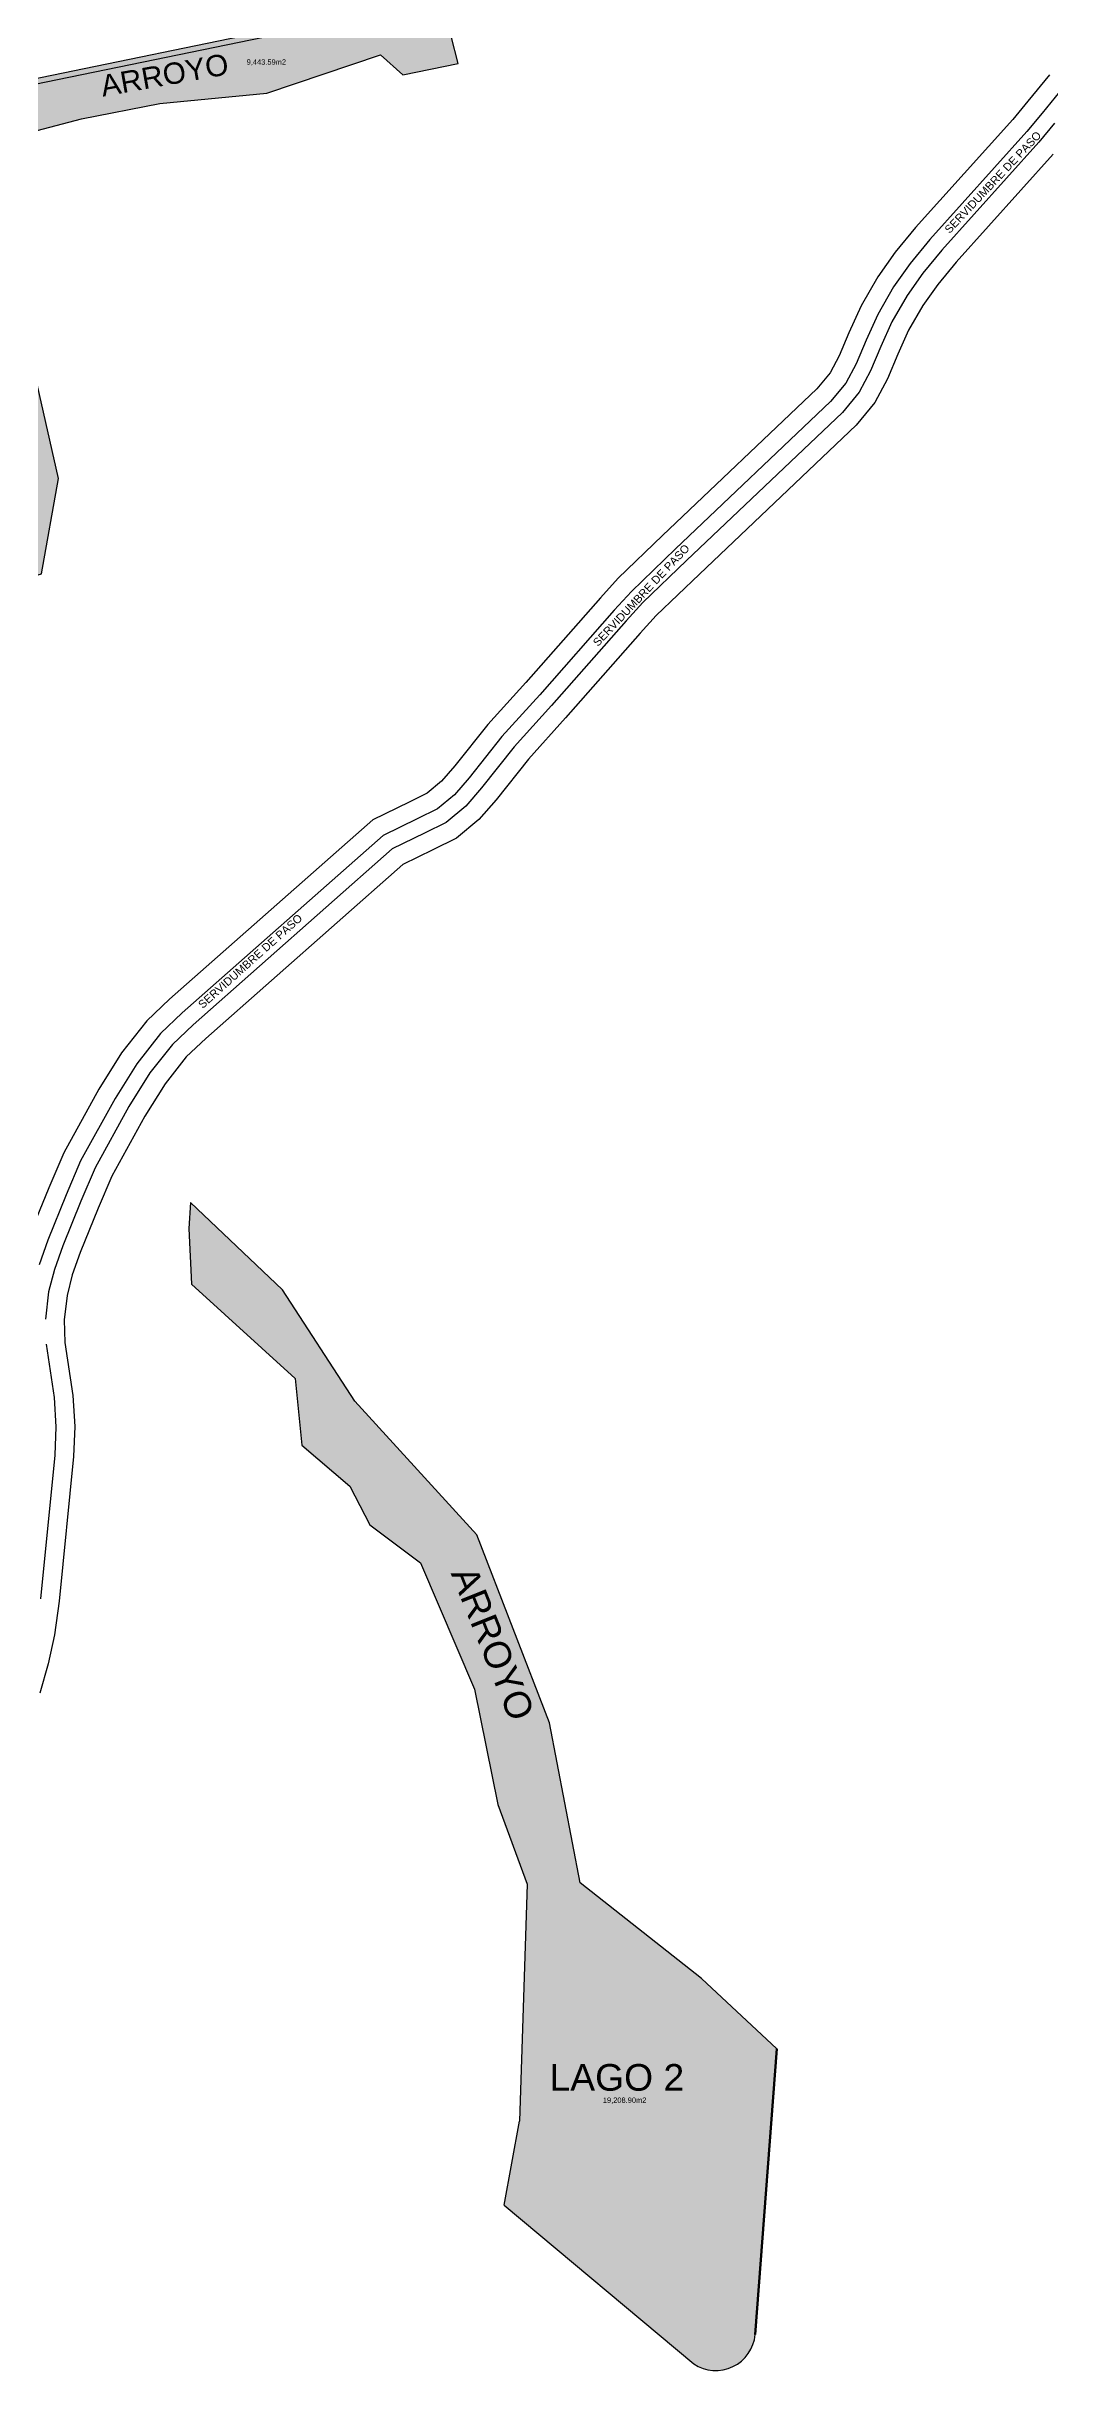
# Model space of a CAD drawing. Header units: metres. Extents: x 500111 to 502674, y 2669847 to 2673197.
# Drawn here: x 501399 to 501775, y 2671827 to 2672698 of the extents above; entities that cross this region are included whole.
import ezdxf
from ezdxf.enums import TextEntityAlignment as Align

# ---------------------------------------------------------------- set-up
doc = ezdxf.new("R2010")
doc.units = ezdxf.units.M
doc.layers.add('CVL_CUADCON_TIT', color=1, linetype='Continuous')
doc.layers.add('CVL_CURV_TX', color=2, linetype='Continuous')
doc.styles.add('ARIAL', font='arial.ttf')

msp = doc.modelspace()

# ---------------------------------------------------------------- hatches: boundary and pattern name
at = {"layer": 'CVL_CURV_TX'}
h = msp.add_hatch(dxfattribs=at)
h.set_pattern_fill('SWAMP', color=5, scale=0.05)
h.set_pattern_definition([(0, (87.9902, -208.2334), (0.635, 1.0998522618), [0.15875, -1.11125]), (90, (88.0696, -208.2334), (-0.635, 1.09985226181), [0.079375, -2.1203295236]), (90, (88.0895, -208.2334), (-0.635, 1.09985226181), [0.0635, -2.1362045236]), (90, (88.0498, -208.2334), (-0.635, 1.09985226181), [0.0635, -2.1362045236]), (60, (88.1093, -208.2334), (-0.63499999914, 1.0998522623), [0.0508, -1.2192]), (120, (88.0299, -208.2334), (-1.26999999914, 5e-10), [0.0508, -1.2192])])
h.paths.add_polyline_path([(501441.5, 2672676.58), (501481.53, 2672680.48), (501524.19, 2672694.92), (501532.54, 2672687.36), (501553.27, 2672691.6), (501550.66, 2672701.82), (501553.86, 2672705.51), (501566.23, 2672702.12), (501588.4, 2672725.83), (501292.36, 2672664.7), (501310.15, 2672659.62), (501333.41, 2672648.15), (501364.47, 2672611.48), (501366.49, 2672592.19), (501382.29, 2672502.16), (501388.63, 2672497.78), (501397.1, 2672500.27), (501403.44, 2672535.98), (501395.42, 2672571.4), (501384.92, 2672593.83), (501384.61, 2672618.42), (501362.87, 2672652.18), (501366.73, 2672654.9), (501388.23, 2672650.43), (501389.63, 2672655.05), (501383.57, 2672663.44), (501412.06, 2672670.88)])
h.paths.add_polyline_path([(501473.39, 2672690.21), (501489.35, 2672690.21), (501489.35, 2672693.82), (501473.39, 2672693.82)], flags=24)
h.paths.add_polyline_path([(501375.19, 2672577.9), (501387.36, 2672526.74), (501399.44, 2672529.61), (501387.27, 2672580.78)], flags=24)
h.paths.add_polyline_path([(501418.39, 2672676.62), (501470.16, 2672685.86), (501467.98, 2672698.08), (501416.21, 2672688.84)], flags=24)
h = msp.add_hatch(dxfattribs=at)
h.set_pattern_fill('SWAMP', color=5, scale=0.05)
h.set_pattern_definition([(0, (-411.327, 69.6181), (0.635, 1.0998522618), [0.15875, -1.11125]), (90, (-411.2476, 69.6181), (-0.635, 1.09985226181), [0.079375, -2.1203295236]), (90, (-411.22776, 69.6181), (-0.635, 1.09985226181), [0.0635, -2.1362045236]), (90, (-411.26744, 69.6181), (-0.635, 1.09985226181), [0.0635, -2.1362045236]), (60, (-411.2079, 69.6181), (-0.63499999914, 1.0998522623), [0.0508, -1.2192]), (120, (-411.2873, 69.6181), (-1.26999999914, 5e-10), [0.0508, -1.2192])])
h.paths.add_polyline_path([(501644.4, 2671973.75), (501598.95, 2672009.52), (501587.46, 2672069.55), (501560.19, 2672140.04), (501514.58, 2672190.15), (501487.45, 2672231.88), (501452.9, 2672264.66), (501452.37, 2672254.85), (501453.31, 2672233.96), (501492.23, 2672198.63), (501494.7, 2672173.65), (501512.6, 2672158.25), (501520.15, 2672143.73), (501539.13, 2672129.56), (501559.32, 2672082.16), (501568.14, 2672038.93), (501579.1, 2672009.01), (501576.21, 2671920.14), (501570.49, 2671888.71), (501641.57, 2671829.22, 0.579161), (501664.59, 2671840.63), (501672.66, 2671947.34)])
h.paths.add_polyline_path([(501606.87, 2671926.09), (501624.38, 2671926.09), (501624.38, 2671929.7), (501606.87, 2671929.7)], flags=24)
h.paths.add_polyline_path([(501584.89, 2671928.86), (501640.54, 2671928.86), (501640.54, 2671944.38), (501584.89, 2671944.38)], flags=24)
h.paths.add_polyline_path([(501546.88, 2672126.99), (501571.3, 2672065.95), (501585.71, 2672071.72), (501561.29, 2672132.75)], flags=24)

# ---------------------------------------------------------------- linework, layer by layer
at = {"color": 1}
msp.add_line((501618.84, 2672730.11), (501105.63, 2672624.14), dxfattribs=at)
at = {"color": 6}
for p, q in [((501774.86, 2672687.39), (501766.68, 2672677.48)), ((501766.68, 2672677.48), (501761.07, 2672670.68)), ((501761.07, 2672670.68), (501724.66, 2672630.17)), ((501724.66, 2672630.17), (501717.08, 2672620.95)), ((501717.08, 2672620.95), (501710.52, 2672611.68)), ((501710.52, 2672611.68), (501704.23, 2672600.73)), ((501704.23, 2672600.73), (501699.72, 2672590.7)), ((501699.72, 2672590.7), (501696.08, 2672582.06)), ((501692.68, 2672575.69), (501687.71, 2672569.69)), ((501696.08, 2672582.06), (501692.68, 2672575.69)), ((501687.71, 2672569.69), (501629.82, 2672514.67)), ((501629.82, 2672514.67), (501613.16, 2672498.61)), ((501613.16, 2672498.61), (501606.54, 2672491.36)), ((501606.54, 2672491.36), (501578.58, 2672459.57)), ((501578.58, 2672459.57), (501564.31, 2672443.78)), ((501564.31, 2672443.78), (501552.03, 2672428.31)), ((501552.03, 2672428.31), (501547.02, 2672422.51)), ((501547.02, 2672422.51), (501541.67, 2672418.11)), ((501534.85, 2672414.73), (501521.27, 2672408.05)), ((501541.67, 2672418.11), (501534.85, 2672414.73)), ((501521.27, 2672408.05), (501445.11, 2672340.84)), ((501445.11, 2672340.84), (501436.55, 2672332.66)), ((501436.55, 2672332.66), (501427.06, 2672320.66)), ((501427.06, 2672320.66), (501418.62, 2672307.16)), ((501418.62, 2672307.16), (501405.45, 2672283.25)), ((501405.45, 2672283.25), (501399.87, 2672270.12)), ((501399.87, 2672270.12), (501392.9, 2672252.93))]:
    msp.add_line(p, q, dxfattribs=at)
at = {"color": 5, "lineweight": 50}
msp.add_line((501664.56, 2671840.2, 2383.5), (501672.66, 2671947.34, 2383.5), dxfattribs=at)
at = {"color": 4}
for points in [[(501780.26, 2672682.94), (501772.09, 2672673.03), (501766.37, 2672666.11), (501729.97, 2672625.6), (501722.65, 2672616.7), (501716.43, 2672607.9), (501710.48, 2672597.54), (501706.14, 2672587.9), (501702.41, 2672579.05), (501698.52, 2672571.77), (501692.84, 2672564.9), (501634.66, 2672509.61), (501618.18, 2672493.72), (501611.75, 2672486.68), (501583.8, 2672454.92), (501569.65, 2672439.26), (501557.42, 2672423.85), (501551.92, 2672417.48), (501545.5, 2672412.2), (501537.95, 2672408.45), (501525.2, 2672402.18), (501449.84, 2672335.68), (501441.74, 2672327.94), (501432.79, 2672316.62), (501424.66, 2672303.61), (501411.75, 2672280.19), (501406.34, 2672267.44), (501399.45, 2672250.45), (501396.2, 2672241.23)], [(501776.71, 2672669.21), (501770.92, 2672662.19), (501734.52, 2672621.69), (501727.43, 2672613.06), (501721.49, 2672604.67), (501715.83, 2672594.81), (501711.64, 2672585.5), (501707.83, 2672576.46), (501703.53, 2672568.41), (501697.23, 2672560.8), (501638.81, 2672505.28), (501622.48, 2672489.54), (501616.22, 2672482.68), (501588.28, 2672450.92), (501574.24, 2672435.38), (501562.04, 2672420.02), (501556.13, 2672413.18), (501548.79, 2672407.13), (501540.61, 2672403.07), (501528.57, 2672397.15), (501453.9, 2672331.26), (501446.19, 2672323.89), (501437.7, 2672313.16), (501429.83, 2672300.57), (501417.16, 2672277.56), (501411.88, 2672265.14), (501405.06, 2672248.32), (501401.94, 2672239.48), (501399.79, 2672231.07), (501398.55, 2672220.93)], [(501398.91, 2672211.49), (501401.9, 2672191.56), (501402.53, 2672180.54), (501402.11, 2672169.83), (501396.78, 2672116)]]:
    msp.add_lwpolyline(points, dxfattribs=at)
at = {"color": 6, "elevation": 1170.42}
msp.add_lwpolyline([(501776.23, 2672657.62), (501739.83, 2672617.13), (501733, 2672608.81), (501727.39, 2672600.89), (501722.07, 2672591.63), (501718.06, 2672582.71), (501714.15, 2672573.45), (501709.37, 2672564.49), (501702.35, 2672556.02), (501643.65, 2672500.22), (501627.5, 2672484.65), (501621.43, 2672478.01), (501593.51, 2672446.26), (501579.58, 2672430.85), (501567.44, 2672415.55), (501561.04, 2672408.15), (501552.62, 2672401.22), (501543.71, 2672396.8), (501532.49, 2672391.28), (501458.64, 2672326.1), (501451.38, 2672319.17), (501443.43, 2672309.12), (501435.87, 2672297.02), (501423.46, 2672274.49), (501418.34, 2672262.46), (501411.61, 2672245.84), (501408.65, 2672237.45), (501406.68, 2672229.77), (501405.57, 2672220.64), (501405.89, 2672212.15), (501408.87, 2672192.28), (501409.54, 2672180.61), (501409.09, 2672169.34), (501403.73, 2672115.17), (501401.97, 2672102.57), (501399.59, 2672091.6), (501396.43, 2672080.71)], dxfattribs=at)
at = {"layer": 'CVL_CURV_TX', "color": 5}
for p, q in [((501452.9, 2672264.66, 2383.5), (501452.37, 2672254.85, 2383.5)), ((501487.45, 2672231.88, 2383.5), (501452.9, 2672264.66, 2383.5)), ((501452.37, 2672254.85, 2383.5), (501453.31, 2672233.96, 2383.5)), ((501453.31, 2672233.96, 2383.5), (501492.23, 2672198.63, 2383.5)), ((501514.58, 2672190.15, 2383.5), (501487.45, 2672231.88, 2383.5)), ((501492.23, 2672198.63, 2383.5), (501494.7, 2672173.65, 2383.5)), ((501560.19, 2672140.04, 2383.5), (501514.58, 2672190.15, 2383.5)), ((501494.7, 2672173.65, 2383.5), (501512.6, 2672158.25, 2383.5)), ((501512.6, 2672158.25, 2383.5), (501520.15, 2672143.73, 2383.5)), ((501520.15, 2672143.73, 2383.5), (501539.13, 2672129.56, 2383.5)), ((501587.46, 2672069.55, 2383.5), (501560.19, 2672140.04, 2383.5)), ((501539.13, 2672129.56, 2383.5), (501559.32, 2672082.16, 2383.5)), ((501559.32, 2672082.16, 2383.5), (501568.14, 2672038.93, 2383.5)), ((501598.95, 2672009.52, 2383.5), (501587.46, 2672069.55, 2383.5)), ((501568.14, 2672038.93, 2383.5), (501579.1, 2672009.01, 2383.5)), ((501579.1, 2672009.01, 2383.5), (501576.21, 2671920.14, 2383.5)), ((501644.4, 2671973.75, 2383.5), (501598.95, 2672009.52, 2383.5)), ((501672.66, 2671947.34, 2383.5), (501644.4, 2671973.75, 2383.5)), ((501570.49, 2671888.71, 2383.5), (501576.21, 2671920.14, 2383.5)), ((501570.49, 2671888.71, 2383.5), (501641.57, 2671829.22, 2383.5))]:
    msp.add_line(p, q, dxfattribs=at)
at = {"layer": 'CVL_CURV_TX', "color": 5, "elevation": 917.6}
for points in [[(501588.4, 2672725.83), (501292.36, 2672664.7)], [(501292.36, 2672664.7), (501310.15, 2672659.62), (501333.41, 2672648.15), (501364.47, 2672611.48), (501366.49, 2672592.19), (501382.29, 2672502.16), (501388.63, 2672497.78), (501397.1, 2672500.27), (501403.44, 2672535.98), (501395.42, 2672571.4), (501384.92, 2672593.83), (501384.61, 2672618.42), (501362.87, 2672652.18), (501366.73, 2672654.9), (501388.23, 2672650.43), (501389.63, 2672655.05), (501383.57, 2672663.44), (501412.06, 2672670.88), (501441.5, 2672676.58), (501481.53, 2672680.48), (501524.19, 2672694.92), (501532.54, 2672687.36), (501553.27, 2672691.6), (501550.66, 2672701.82)]]:
    msp.add_lwpolyline(points, dxfattribs=at)
at = {"layer": 'CVL_CURV_TX', "color": 5}
msp.add_arc((501649.81, 2671841.53, 4767), 14.81, 236.21414, 354.82758, dxfattribs=at)

# ---------------------------------------------------------------- texts
at = {"layer": 'CVL_CUADCON_TIT', "color": 7, "style": 'ARIAL'}
for height, rotation, p in [(8, 10.11867, (501443.19, 2672687.35, 917.6)), (10, 291.80983, (501566.3, 2672099.35, 3315.6))]:
    msp.add_text('ARROYO', height=height, rotation=rotation, dxfattribs=at).set_placement(p, align=Align.MIDDLE)
msp.add_text('LAGO 2', height=10, dxfattribs=at).set_placement((501612.72, 2671936.62, 2399), align=Align.MIDDLE)
at = {"layer": 'CVL_CURV_TX', "color": 1, "style": 'ARIAL'}
for s, p in [('9,443.59m2', (501481.37, 2672692.01, 917.6)), ('19,208.90m2', (501615.63, 2671927.9, 2383.5))]:
    msp.add_text(s, height=2, dxfattribs=at).set_placement(p, align=Align.MIDDLE)
at = {"layer": 'CVL_CURV_TX', "color": 7, "style": 'ARIAL'}
for rotation, p in [(46.76068, (501753.63, 2672647.09, 4741.71)), (46.76068, (501621.85, 2672492.27, 4741.71)), (41.7874, (501475.32, 2672355.06, 4741.71))]:
    msp.add_text('SERVIDUMBRE DE PASO', height=3, rotation=rotation, dxfattribs=at).set_placement(p, align=Align.MIDDLE)

doc.saveas('drawing.dxf')
